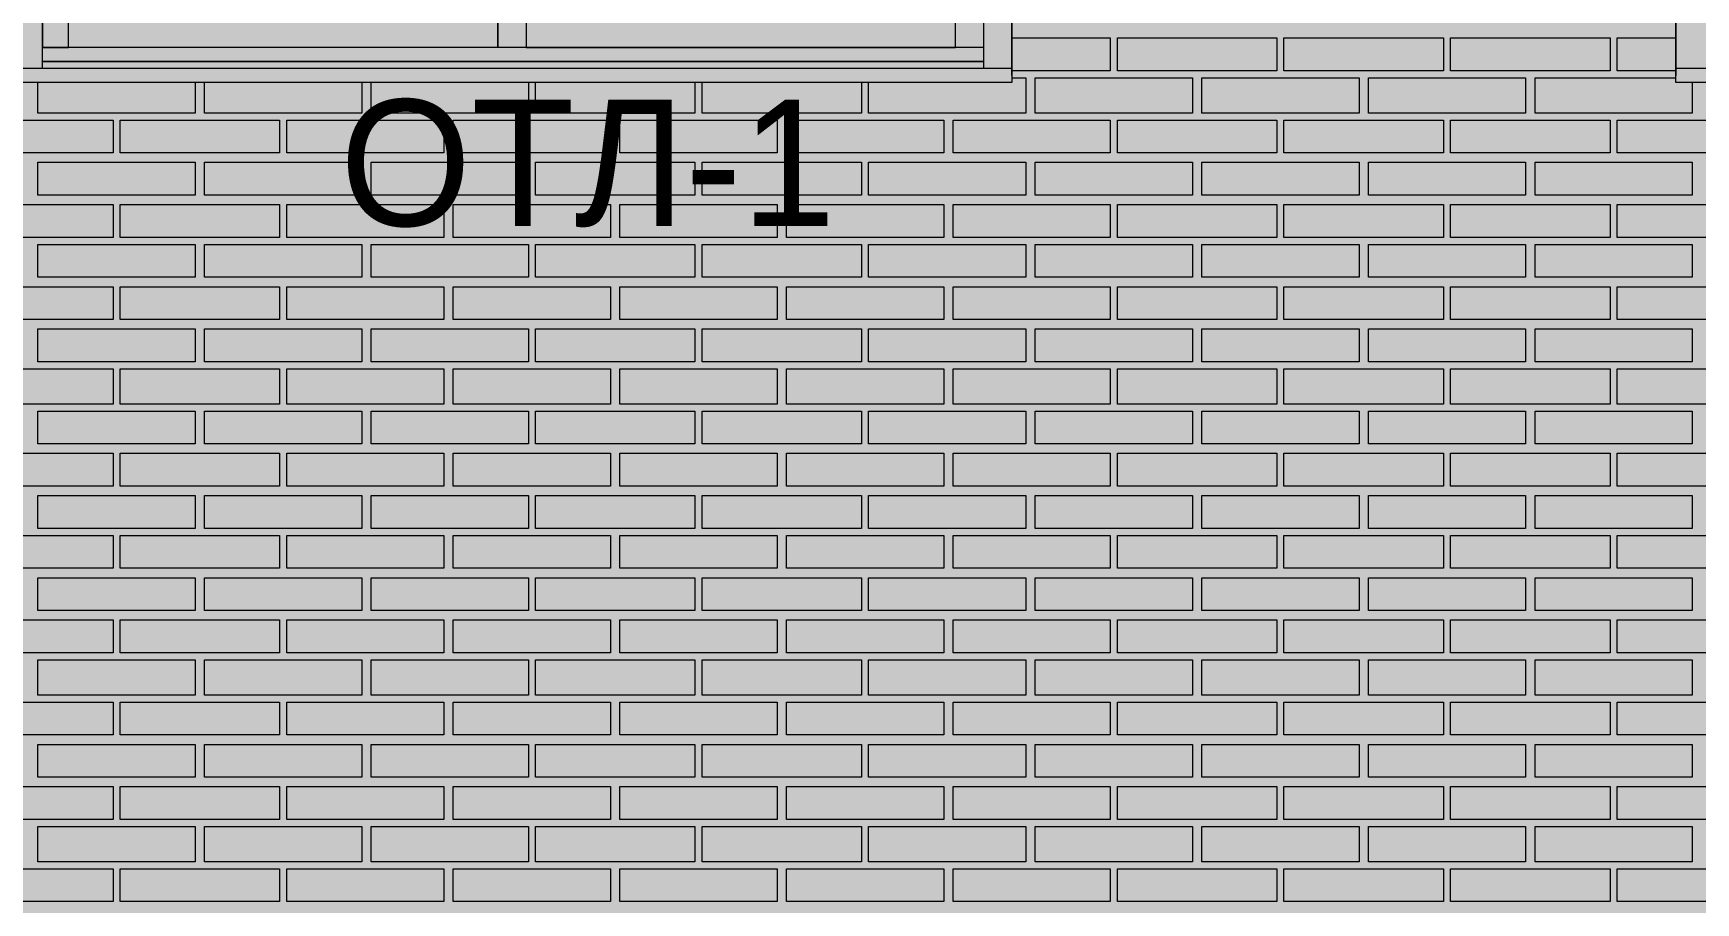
# Model space of a CAD drawing. Header units: millimetres. Extents: x -28928 to 100580, y -22867 to 36490.
# Drawn here: x 26030 to 29027, y 19599 to 21166 of the extents above; entities that cross this region are included whole.
import ezdxf

# ---------------------------------------------------------------- set-up
doc = ezdxf.new("R2010")
doc.units = ezdxf.units.MM
doc.layers.add('PDF _Геометрия', color=7, linetype='Continuous', true_color=0x8f8e8d)
doc.layers.add('PDF _Сплошная заливка', color=7, linetype='Continuous', true_color=0xffffff)
doc.layers.add('PDF _Текст', color=7, linetype='Continuous')

msp = doc.modelspace()

# ---------------------------------------------------------------- hatches: boundary and pattern name
at = {"layer": 'PDF _Сплошная заливка', "true_color": 0xdcd6cf, "transparency": 33554559}
msp.add_hatch(color=254, dxfattribs=at).paths.add_polyline_path([(19133.74774611586, 30089.12061882288), (19133.74774611586, 16343.3513880535), (52641.44005380855, 16343.3513880535), (52641.44005380855, 30089.12061882288)])

# ---------------------------------------------------------------- linework, layer by layer
at = {"layer": 'PDF _Геометрия', "color": 7, "lineweight": 9}
for points in [[(26046.82466919287, 21102.96677266893), (26046.82466919287, 21166.42831113047), (26046.82466919287, 22439.88984959204), (26046.82466919287, 21141.04369574586), (26093.36313073134, 21141.04369574586), (26093.36313073134, 22439.88984959204), (26093.36313073134, 23687.96677266897), (26046.82466919287, 23687.96677266897), (26046.82466919287, 22439.88984959204), (26046.82466919287, 23713.35138805359), (26046.82466919287, 23789.50523420743), (25996.05543842363, 23789.50523420743)], [(25996.05543842363, 23789.50523420743), (27794.13236150059, 23789.50523420743), (27794.13236150059, 21090.27446497663), (27794.13236150059, 21166.42831113047), (27794.13236150059, 22439.88984959204), (27794.13236150059, 23713.35138805359), (27794.13236150059, 23789.50523420743), (27743.36313073135, 23789.50523420743), (27743.36313073135, 23713.35138805359), (27743.36313073135, 22439.88984959204), (27743.36313073135, 21166.42831113047), (27743.36313073135, 21102.96677266893)], [(29042.20928457752, 23789.50523420743), (28991.44005380828, 23789.50523420743), (28991.44005380828, 23713.35138805359), (28991.44005380828, 22439.88984959204), (28991.44005380828, 21166.42831113047), (28991.44005380828, 21090.27446497663), (28991.44005380828, 23789.50523420743), (30793.747746116, 23789.50523420743)], [(27692.59389996212, 21191.81292651509), (26918.36313073134, 21191.81292651509), (26918.36313073134, 21141.04369574586), (27692.59389996212, 21141.04369574586), (27692.59389996212, 22439.88984959204), (27692.59389996212, 23713.35138805359), (27692.59389996212, 23738.7360034382), (27743.36313073135, 23738.7360034382), (27743.36313073135, 23713.35138805359), (27743.36313073135, 22439.88984959204), (27743.36313073135, 21141.04369574586), (27692.59389996212, 21141.04369574586), (27692.59389996212, 21191.81292651509), (27383.74774611595, 21432.96677266893)], [(27743.36313073135, 21141.04369574586), (26046.82466919287, 21141.04369574586)], [(27794.13236150059, 21107.19754189971), (27794.13236150059, 21102.96677266893), (25996.05543842363, 21102.96677266893), (25996.05543842363, 21107.19754189971)], [(27794.13236150059, 21102.96677266893), (27794.13236150059, 21077.58215728432), (25996.05543842363, 21077.58215728432), (25996.05543842363, 21102.96677266893)], [(27743.36313073135, 21115.65908036124), (26046.82466919287, 21115.65908036124), (27743.36313073135, 21115.65908036124)], [(27743.36313073135, 21115.65908036124), (26046.82466919287, 21115.65908036124)], [(30793.747746116, 21107.19754189971), (30793.747746116, 21102.96677266893), (28991.44005380828, 21102.96677266893), (28991.44005380828, 21107.19754189971)], [(30793.747746116, 21102.96677266893), (30793.747746116, 21077.58215728432), (28991.44005380828, 21077.58215728432), (28991.44005380828, 21102.96677266893)], [(27794.13236150059, 21086.04369574586), (27794.13236150059, 21077.58215728432)], [(28991.44005380828, 21077.58215728432), (28991.44005380828, 21086.04369574586)]]:
    msp.add_lwpolyline(points, dxfattribs=at)
msp.add_lwpolyline([(26918.36313073134, 21141.04369574586), (26867.59389996211, 21141.04369574586), (26093.36313073134, 21141.04369574586), (26093.36313073134, 21191.81292651509), (26867.59389996211, 21191.81292651509), (26867.59389996211, 21141.04369574586), (26867.59389996211, 22439.88984959204), (26867.59389996211, 23687.96677266897), (26918.36313073134, 23687.96677266897), (26918.36313073134, 22439.88984959204)], close=True, dxfattribs=at)
at = {"layer": 'PDF _Геометрия', "lineweight": 9}
for points in [[(27794.13236150059, 21157.96677266895), (27827.97851534673, 21157.96677266895), (27971.82466919289, 21157.96677266895), (27971.82466919289, 21098.73600343817), (27827.97851534673, 21098.73600343817), (27794.13236150059, 21098.73600343817)], [(28991.44005380828, 21098.73600343817), (28885.67082303906, 21098.73600343817), (28885.67082303906, 21157.96677266895), (28991.44005380828, 21157.96677266895)], [(26321.82466919288, 21077.58215728432), (26321.82466919288, 21022.58215728432), (26038.36313073132, 21022.58215728432), (26038.36313073132, 21077.58215728432)], [(26622.20928457748, 21077.58215728432), (26622.20928457748, 21022.58215728432), (26338.74774611595, 21022.58215728432), (26338.74774611595, 21077.58215728432)], [(26922.5938999621, 21077.58215728432), (26922.5938999621, 21022.58215728432), (26639.13236150057, 21022.58215728432), (26639.13236150057, 21077.58215728432)], [(27222.97851534673, 21077.58215728432), (27222.97851534673, 21022.58215728432), (26935.28620765442, 21022.58215728432), (26935.28620765442, 21077.58215728432)], [(27523.36313073134, 21077.58215728432), (27523.36313073134, 21022.58215728432), (27235.67082303904, 21022.58215728432), (27235.67082303904, 21077.58215728432)], [(27794.13236150059, 21086.04369574586), (27819.5169768852, 21086.04369574586), (27819.5169768852, 21022.58215728432), (27536.05543842364, 21022.58215728432), (27536.05543842364, 21077.58215728432)], [(29021.05543842366, 21077.58215728432), (29021.05543842366, 21022.58215728432), (28737.59389996212, 21022.58215728432), (28737.59389996212, 21086.04369574586), (28991.44005380828, 21086.04369574586)]]:
    msp.add_lwpolyline(points, dxfattribs=at)
for points in [[(28272.2092845775, 21098.73600343817), (28128.36313073135, 21098.73600343817), (27984.5169768852, 21098.73600343817), (27984.5169768852, 21157.96677266895), (28128.36313073135, 21157.96677266895), (28272.2092845775, 21157.96677266895)], [(28572.59389996212, 21098.73600343817), (28428.74774611598, 21098.73600343817), (28284.90159226981, 21098.73600343817), (28284.90159226981, 21157.96677266895), (28428.74774611598, 21157.96677266895), (28572.59389996212, 21157.96677266895)], [(28872.97851534675, 21098.73600343817), (28729.13236150059, 21098.73600343817), (28585.28620765443, 21098.73600343817), (28585.28620765443, 21157.96677266895), (28729.13236150059, 21157.96677266895), (28872.97851534675, 21157.96677266895)], [(28119.90159226981, 21086.04369574586), (28119.90159226981, 21022.58215728432), (27836.44005380827, 21022.58215728432), (27836.44005380827, 21086.04369574586)], [(28420.28620765443, 21086.04369574586), (28420.28620765443, 21022.58215728432), (28136.8246691929, 21022.58215728432), (28136.8246691929, 21086.04369574586)], [(28720.67082303905, 21086.04369574586), (28720.67082303905, 21022.58215728432), (28437.2092845775, 21022.58215728432), (28437.2092845775, 21086.04369574586)], [(26173.74774611595, 20950.65908036124), (26029.9015922698, 20950.65908036124), (25886.05543842363, 20950.65908036124), (25886.05543842363, 21009.88984959201), (26029.9015922698, 21009.88984959201), (26173.74774611595, 21009.88984959201)], [(26474.13236150057, 20950.65908036124), (26330.2862076544, 20950.65908036124), (26186.44005380825, 20950.65908036124), (26186.44005380825, 21009.88984959201), (26330.2862076544, 21009.88984959201), (26474.13236150057, 21009.88984959201)], [(26770.28620765442, 20950.65908036124), (26630.67082303902, 20950.65908036124), (26486.82466919288, 20950.65908036124), (26486.82466919288, 21009.88984959201), (26630.67082303902, 21009.88984959201), (26770.28620765442, 21009.88984959201)], [(27070.67082303904, 20950.65908036124), (26931.05543842365, 20950.65908036124), (26787.20928457749, 20950.65908036124), (26787.20928457749, 21009.88984959201), (26931.05543842365, 21009.88984959201), (27070.67082303904, 21009.88984959201)], [(27371.05543842364, 20950.65908036124), (27231.44005380826, 20950.65908036124), (27087.59389996211, 20950.65908036124), (27087.59389996211, 21009.88984959201), (27231.44005380826, 21009.88984959201), (27371.05543842364, 21009.88984959201)], [(27671.44005380827, 20950.65908036124), (27527.59389996212, 20950.65908036124), (27387.97851534673, 20950.65908036124), (27387.97851534673, 21009.88984959201), (27527.59389996212, 21009.88984959201), (27671.44005380827, 21009.88984959201)], [(27971.82466919289, 20950.65908036124), (27827.97851534673, 20950.65908036124), (27688.36313073134, 20950.65908036124), (27688.36313073134, 21009.88984959201), (27827.97851534673, 21009.88984959201), (27971.82466919289, 21009.88984959201)], [(28272.2092845775, 20950.65908036124), (28128.36313073135, 20950.65908036124), (27984.5169768852, 20950.65908036124), (27984.5169768852, 21009.88984959201), (28128.36313073135, 21009.88984959201), (28272.2092845775, 21009.88984959201)], [(28572.59389996212, 20950.65908036124), (28428.74774611598, 20950.65908036124), (28284.90159226981, 20950.65908036124), (28284.90159226981, 21009.88984959201), (28428.74774611598, 21009.88984959201), (28572.59389996212, 21009.88984959201)], [(28872.97851534675, 20950.65908036124), (28729.13236150059, 20950.65908036124), (28585.28620765443, 20950.65908036124), (28585.28620765443, 21009.88984959201), (28729.13236150059, 21009.88984959201), (28872.97851534675, 21009.88984959201)], [(29169.13236150059, 20950.65908036124), (29029.51697688521, 20950.65908036124), (28885.67082303906, 20950.65908036124), (28885.67082303906, 21009.88984959201), (29029.51697688521, 21009.88984959201), (29169.13236150059, 21009.88984959201)], [(26321.82466919288, 20933.73600343817), (26321.82466919288, 20874.50523420739), (26038.36313073132, 20874.50523420739), (26038.36313073132, 20933.73600343817)], [(26622.20928457748, 20933.73600343817), (26622.20928457748, 20874.50523420739), (26338.74774611595, 20874.50523420739), (26338.74774611595, 20933.73600343817)], [(26922.5938999621, 20933.73600343817), (26922.5938999621, 20874.50523420739), (26639.13236150057, 20874.50523420739), (26639.13236150057, 20933.73600343817)], [(27222.97851534673, 20933.73600343817), (27222.97851534673, 20874.50523420739), (26935.28620765442, 20874.50523420739), (26935.28620765442, 20933.73600343817)], [(27523.36313073134, 20933.73600343817), (27523.36313073134, 20874.50523420739), (27235.67082303904, 20874.50523420739), (27235.67082303904, 20933.73600343817)], [(27819.5169768852, 20933.73600343817), (27819.5169768852, 20874.50523420739), (27536.05543842364, 20874.50523420739), (27536.05543842364, 20933.73600343817)], [(28119.90159226981, 20933.73600343817), (28119.90159226981, 20874.50523420739), (27836.44005380827, 20874.50523420739), (27836.44005380827, 20933.73600343817)], [(28420.28620765443, 20933.73600343817), (28420.28620765443, 20874.50523420739), (28136.8246691929, 20874.50523420739), (28136.8246691929, 20933.73600343817)], [(28720.67082303905, 20933.73600343817), (28720.67082303905, 20874.50523420739), (28437.2092845775, 20874.50523420739), (28437.2092845775, 20933.73600343817)], [(29021.05543842366, 20933.73600343817), (29021.05543842366, 20874.50523420739), (28737.59389996212, 20874.50523420739), (28737.59389996212, 20933.73600343817)], [(26173.74774611595, 20798.35138805354), (26029.9015922698, 20798.35138805354), (25886.05543842363, 20798.35138805354), (25886.05543842363, 20857.58215728432), (26029.9015922698, 20857.58215728432), (26173.74774611595, 20857.58215728432)], [(26474.13236150057, 20798.35138805354), (26330.2862076544, 20798.35138805354), (26186.44005380825, 20798.35138805354), (26186.44005380825, 20857.58215728432), (26330.2862076544, 20857.58215728432), (26474.13236150057, 20857.58215728432)], [(26770.28620765442, 20798.35138805354), (26630.67082303902, 20798.35138805354), (26486.82466919288, 20798.35138805354), (26486.82466919288, 20857.58215728432), (26630.67082303902, 20857.58215728432), (26770.28620765442, 20857.58215728432)], [(27070.67082303904, 20798.35138805354), (26931.05543842365, 20798.35138805354), (26787.20928457749, 20798.35138805354), (26787.20928457749, 20857.58215728432), (26931.05543842365, 20857.58215728432), (27070.67082303904, 20857.58215728432)], [(27371.05543842364, 20798.35138805354), (27231.44005380826, 20798.35138805354), (27087.59389996211, 20798.35138805354), (27087.59389996211, 20857.58215728432), (27231.44005380826, 20857.58215728432), (27371.05543842364, 20857.58215728432)], [(27671.44005380827, 20798.35138805354), (27527.59389996212, 20798.35138805354), (27387.97851534673, 20798.35138805354), (27387.97851534673, 20857.58215728432), (27527.59389996212, 20857.58215728432), (27671.44005380827, 20857.58215728432)], [(27971.82466919289, 20798.35138805354), (27827.97851534673, 20798.35138805354), (27688.36313073134, 20798.35138805354), (27688.36313073134, 20857.58215728432), (27827.97851534673, 20857.58215728432), (27971.82466919289, 20857.58215728432)], [(28272.2092845775, 20798.35138805354), (28128.36313073135, 20798.35138805354), (27984.5169768852, 20798.35138805354), (27984.5169768852, 20857.58215728432), (28128.36313073135, 20857.58215728432), (28272.2092845775, 20857.58215728432)], [(28572.59389996212, 20798.35138805354), (28428.74774611598, 20798.35138805354), (28284.90159226981, 20798.35138805354), (28284.90159226981, 20857.58215728432), (28428.74774611598, 20857.58215728432), (28572.59389996212, 20857.58215728432)], [(28872.97851534675, 20798.35138805354), (28729.13236150059, 20798.35138805354), (28585.28620765443, 20798.35138805354), (28585.28620765443, 20857.58215728432), (28729.13236150059, 20857.58215728432), (28872.97851534675, 20857.58215728432)], [(29169.13236150059, 20798.35138805354), (29029.51697688521, 20798.35138805354), (28885.67082303906, 20798.35138805354), (28885.67082303906, 20857.58215728432), (29029.51697688521, 20857.58215728432), (29169.13236150059, 20857.58215728432)], [(26321.82466919288, 20785.65908036124), (26321.82466919288, 20726.42831113048), (26038.36313073132, 20726.42831113048), (26038.36313073132, 20785.65908036124)], [(26622.20928457748, 20785.65908036124), (26622.20928457748, 20726.42831113048), (26338.74774611595, 20726.42831113048), (26338.74774611595, 20785.65908036124)], [(26922.5938999621, 20785.65908036124), (26922.5938999621, 20726.42831113048), (26639.13236150057, 20726.42831113048), (26639.13236150057, 20785.65908036124)], [(27222.97851534673, 20785.65908036124), (27222.97851534673, 20726.42831113048), (26935.28620765442, 20726.42831113048), (26935.28620765442, 20785.65908036124)], [(27523.36313073134, 20785.65908036124), (27523.36313073134, 20726.42831113048), (27235.67082303904, 20726.42831113048), (27235.67082303904, 20785.65908036124)], [(27819.5169768852, 20785.65908036124), (27819.5169768852, 20726.42831113048), (27536.05543842364, 20726.42831113048), (27536.05543842364, 20785.65908036124)], [(28119.90159226981, 20785.65908036124), (28119.90159226981, 20726.42831113048), (27836.44005380827, 20726.42831113048), (27836.44005380827, 20785.65908036124)], [(28420.28620765443, 20785.65908036124), (28420.28620765443, 20726.42831113048), (28136.8246691929, 20726.42831113048), (28136.8246691929, 20785.65908036124)], [(28720.67082303905, 20785.65908036124), (28720.67082303905, 20726.42831113048), (28437.2092845775, 20726.42831113048), (28437.2092845775, 20785.65908036124)], [(29021.05543842366, 20785.65908036124), (29021.05543842366, 20726.42831113048), (28737.59389996212, 20726.42831113048), (28737.59389996212, 20785.65908036124)], [(26173.74774611595, 20650.27446497664), (26029.9015922698, 20650.27446497664), (25886.05543842363, 20650.27446497664), (25886.05543842363, 20709.50523420739), (26029.9015922698, 20709.50523420739), (26173.74774611595, 20709.50523420739)], [(26474.13236150057, 20650.27446497664), (26330.2862076544, 20650.27446497664), (26186.44005380825, 20650.27446497664), (26186.44005380825, 20709.50523420739), (26330.2862076544, 20709.50523420739), (26474.13236150057, 20709.50523420739)], [(26770.28620765442, 20650.27446497664), (26630.67082303902, 20650.27446497664), (26486.82466919288, 20650.27446497664), (26486.82466919288, 20709.50523420739), (26630.67082303902, 20709.50523420739), (26770.28620765442, 20709.50523420739)], [(27070.67082303904, 20650.27446497664), (26931.05543842365, 20650.27446497664), (26787.20928457749, 20650.27446497664), (26787.20928457749, 20709.50523420739), (26931.05543842365, 20709.50523420739), (27070.67082303904, 20709.50523420739)], [(27371.05543842364, 20650.27446497664), (27231.44005380826, 20650.27446497664), (27087.59389996211, 20650.27446497664), (27087.59389996211, 20709.50523420739), (27231.44005380826, 20709.50523420739), (27371.05543842364, 20709.50523420739)], [(27671.44005380827, 20650.27446497664), (27527.59389996212, 20650.27446497664), (27387.97851534673, 20650.27446497664), (27387.97851534673, 20709.50523420739), (27527.59389996212, 20709.50523420739), (27671.44005380827, 20709.50523420739)], [(27971.82466919289, 20650.27446497664), (27827.97851534673, 20650.27446497664), (27688.36313073134, 20650.27446497664), (27688.36313073134, 20709.50523420739), (27827.97851534673, 20709.50523420739), (27971.82466919289, 20709.50523420739)], [(28272.2092845775, 20650.27446497664), (28128.36313073135, 20650.27446497664), (27984.5169768852, 20650.27446497664), (27984.5169768852, 20709.50523420739), (28128.36313073135, 20709.50523420739), (28272.2092845775, 20709.50523420739)], [(28572.59389996212, 20650.27446497664), (28428.74774611598, 20650.27446497664), (28284.90159226981, 20650.27446497664), (28284.90159226981, 20709.50523420739), (28428.74774611598, 20709.50523420739), (28572.59389996212, 20709.50523420739)], [(28872.97851534675, 20650.27446497664), (28729.13236150059, 20650.27446497664), (28585.28620765443, 20650.27446497664), (28585.28620765443, 20709.50523420739), (28729.13236150059, 20709.50523420739), (28872.97851534675, 20709.50523420739)], [(29169.13236150059, 20650.27446497664), (29029.51697688521, 20650.27446497664), (28885.67082303906, 20650.27446497664), (28885.67082303906, 20709.50523420739), (29029.51697688521, 20709.50523420739), (29169.13236150059, 20709.50523420739)], [(26321.82466919288, 20633.35138805354), (26321.82466919288, 20574.12061882278), (26038.36313073132, 20574.12061882278), (26038.36313073132, 20633.35138805354)], [(26622.20928457748, 20633.35138805354), (26622.20928457748, 20574.12061882278), (26338.74774611595, 20574.12061882278), (26338.74774611595, 20633.35138805354)], [(26922.5938999621, 20633.35138805354), (26922.5938999621, 20574.12061882278), (26639.13236150057, 20574.12061882278), (26639.13236150057, 20633.35138805354)], [(27222.97851534673, 20633.35138805354), (27222.97851534673, 20574.12061882278), (26935.28620765442, 20574.12061882278), (26935.28620765442, 20633.35138805354)], [(27523.36313073134, 20633.35138805354), (27523.36313073134, 20574.12061882278), (27235.67082303904, 20574.12061882278), (27235.67082303904, 20633.35138805354)], [(27819.5169768852, 20633.35138805354), (27819.5169768852, 20574.12061882278), (27536.05543842364, 20574.12061882278), (27536.05543842364, 20633.35138805354)], [(28119.90159226981, 20633.35138805354), (28119.90159226981, 20574.12061882278), (27836.44005380827, 20574.12061882278), (27836.44005380827, 20633.35138805354)], [(28420.28620765443, 20633.35138805354), (28420.28620765443, 20574.12061882278), (28136.8246691929, 20574.12061882278), (28136.8246691929, 20633.35138805354)], [(28720.67082303905, 20633.35138805354), (28720.67082303905, 20574.12061882278), (28437.2092845775, 20574.12061882278), (28437.2092845775, 20633.35138805354)], [(29021.05543842366, 20633.35138805354), (29021.05543842366, 20574.12061882278), (28737.59389996212, 20574.12061882278), (28737.59389996212, 20633.35138805354)], [(26173.74774611595, 20497.96677266894), (26029.9015922698, 20497.96677266894), (25886.05543842363, 20497.96677266894), (25886.05543842363, 20561.42831113048), (26029.9015922698, 20561.42831113048), (26173.74774611595, 20561.42831113048)], [(26474.13236150057, 20497.96677266894), (26330.2862076544, 20497.96677266894), (26186.44005380825, 20497.96677266894), (26186.44005380825, 20561.42831113048), (26330.2862076544, 20561.42831113048), (26474.13236150057, 20561.42831113048)], [(26770.28620765442, 20497.96677266894), (26630.67082303902, 20497.96677266894), (26486.82466919288, 20497.96677266894), (26486.82466919288, 20561.42831113048), (26630.67082303902, 20561.42831113048), (26770.28620765442, 20561.42831113048)], [(27070.67082303904, 20497.96677266894), (26931.05543842365, 20497.96677266894), (26787.20928457749, 20497.96677266894), (26787.20928457749, 20561.42831113048), (26931.05543842365, 20561.42831113048), (27070.67082303904, 20561.42831113048)], [(27371.05543842364, 20497.96677266894), (27231.44005380826, 20497.96677266894), (27087.59389996211, 20497.96677266894), (27087.59389996211, 20561.42831113048), (27231.44005380826, 20561.42831113048), (27371.05543842364, 20561.42831113048)], [(27671.44005380827, 20497.96677266894), (27527.59389996212, 20497.96677266894), (27387.97851534673, 20497.96677266894), (27387.97851534673, 20561.42831113048), (27527.59389996212, 20561.42831113048), (27671.44005380827, 20561.42831113048)], [(27971.82466919289, 20497.96677266894), (27827.97851534673, 20497.96677266894), (27688.36313073134, 20497.96677266894), (27688.36313073134, 20561.42831113048), (27827.97851534673, 20561.42831113048), (27971.82466919289, 20561.42831113048)], [(28272.2092845775, 20497.96677266894), (28128.36313073135, 20497.96677266894), (27984.5169768852, 20497.96677266894), (27984.5169768852, 20561.42831113048), (28128.36313073135, 20561.42831113048), (28272.2092845775, 20561.42831113048)], [(28572.59389996212, 20497.96677266894), (28428.74774611598, 20497.96677266894), (28284.90159226981, 20497.96677266894), (28284.90159226981, 20561.42831113048), (28428.74774611598, 20561.42831113048), (28572.59389996212, 20561.42831113048)], [(28872.97851534675, 20497.96677266894), (28729.13236150059, 20497.96677266894), (28585.28620765443, 20497.96677266894), (28585.28620765443, 20561.42831113048), (28729.13236150059, 20561.42831113048), (28872.97851534675, 20561.42831113048)], [(29169.13236150059, 20497.96677266894), (29029.51697688521, 20497.96677266894), (28885.67082303906, 20497.96677266894), (28885.67082303906, 20561.42831113048), (29029.51697688521, 20561.42831113048), (29169.13236150059, 20561.42831113048)], [(26321.82466919288, 20485.27446497663), (26321.82466919288, 20426.04369574586), (26038.36313073132, 20426.04369574586), (26038.36313073132, 20485.27446497663)], [(26622.20928457748, 20485.27446497663), (26622.20928457748, 20426.04369574586), (26338.74774611595, 20426.04369574586), (26338.74774611595, 20485.27446497663)], [(26922.5938999621, 20485.27446497663), (26922.5938999621, 20426.04369574586), (26639.13236150057, 20426.04369574586), (26639.13236150057, 20485.27446497663)], [(27222.97851534673, 20485.27446497663), (27222.97851534673, 20426.04369574586), (26935.28620765442, 20426.04369574586), (26935.28620765442, 20485.27446497663)], [(27523.36313073134, 20485.27446497663), (27523.36313073134, 20426.04369574586), (27235.67082303904, 20426.04369574586), (27235.67082303904, 20485.27446497663)], [(27819.5169768852, 20485.27446497663), (27819.5169768852, 20426.04369574586), (27536.05543842364, 20426.04369574586), (27536.05543842364, 20485.27446497663)], [(28119.90159226981, 20485.27446497663), (28119.90159226981, 20426.04369574586), (27836.44005380827, 20426.04369574586), (27836.44005380827, 20485.27446497663)], [(28420.28620765443, 20485.27446497663), (28420.28620765443, 20426.04369574586), (28136.8246691929, 20426.04369574586), (28136.8246691929, 20485.27446497663)], [(28720.67082303905, 20485.27446497663), (28720.67082303905, 20426.04369574586), (28437.2092845775, 20426.04369574586), (28437.2092845775, 20485.27446497663)], [(29021.05543842366, 20485.27446497663), (29021.05543842366, 20426.04369574586), (28737.59389996212, 20426.04369574586), (28737.59389996212, 20485.27446497663)], [(26173.74774611595, 20349.889849592), (26029.9015922698, 20349.889849592), (25886.05543842363, 20349.889849592), (25886.05543842363, 20409.12061882278), (26029.9015922698, 20409.12061882278), (26173.74774611595, 20409.12061882278)], [(26474.13236150057, 20349.889849592), (26330.2862076544, 20349.889849592), (26186.44005380825, 20349.889849592), (26186.44005380825, 20409.12061882278), (26330.2862076544, 20409.12061882278), (26474.13236150057, 20409.12061882278)], [(26770.28620765442, 20349.889849592), (26630.67082303902, 20349.889849592), (26486.82466919288, 20349.889849592), (26486.82466919288, 20409.12061882278), (26630.67082303902, 20409.12061882278), (26770.28620765442, 20409.12061882278)], [(27070.67082303904, 20349.889849592), (26931.05543842365, 20349.889849592), (26787.20928457749, 20349.889849592), (26787.20928457749, 20409.12061882278), (26931.05543842365, 20409.12061882278), (27070.67082303904, 20409.12061882278)], [(27371.05543842364, 20349.889849592), (27231.44005380826, 20349.889849592), (27087.59389996211, 20349.889849592), (27087.59389996211, 20409.12061882278), (27231.44005380826, 20409.12061882278), (27371.05543842364, 20409.12061882278)], [(27671.44005380827, 20349.889849592), (27527.59389996212, 20349.889849592), (27387.97851534673, 20349.889849592), (27387.97851534673, 20409.12061882278), (27527.59389996212, 20409.12061882278), (27671.44005380827, 20409.12061882278)], [(27971.82466919289, 20349.889849592), (27827.97851534673, 20349.889849592), (27688.36313073134, 20349.889849592), (27688.36313073134, 20409.12061882278), (27827.97851534673, 20409.12061882278), (27971.82466919289, 20409.12061882278)], [(28272.2092845775, 20349.889849592), (28128.36313073135, 20349.889849592), (27984.5169768852, 20349.889849592), (27984.5169768852, 20409.12061882278), (28128.36313073135, 20409.12061882278), (28272.2092845775, 20409.12061882278)], [(28572.59389996212, 20349.889849592), (28428.74774611598, 20349.889849592), (28284.90159226981, 20349.889849592), (28284.90159226981, 20409.12061882278), (28428.74774611598, 20409.12061882278), (28572.59389996212, 20409.12061882278)], [(28872.97851534675, 20349.889849592), (28729.13236150059, 20349.889849592), (28585.28620765443, 20349.889849592), (28585.28620765443, 20409.12061882278), (28729.13236150059, 20409.12061882278), (28872.97851534675, 20409.12061882278)], [(29169.13236150059, 20349.889849592), (29029.51697688521, 20349.889849592), (28885.67082303906, 20349.889849592), (28885.67082303906, 20409.12061882278), (29029.51697688521, 20409.12061882278), (29169.13236150059, 20409.12061882278)], [(26321.82466919288, 20332.96677266893), (26321.82466919288, 20273.73600343816), (26038.36313073132, 20273.73600343816), (26038.36313073132, 20332.96677266893)], [(26622.20928457748, 20332.96677266893), (26622.20928457748, 20273.73600343816), (26338.74774611595, 20273.73600343816), (26338.74774611595, 20332.96677266893)], [(26922.5938999621, 20332.96677266893), (26922.5938999621, 20273.73600343816), (26639.13236150057, 20273.73600343816), (26639.13236150057, 20332.96677266893)], [(27222.97851534673, 20332.96677266893), (27222.97851534673, 20273.73600343816), (26935.28620765442, 20273.73600343816), (26935.28620765442, 20332.96677266893)], [(27523.36313073134, 20332.96677266893), (27523.36313073134, 20273.73600343816), (27235.67082303904, 20273.73600343816), (27235.67082303904, 20332.96677266893)], [(27819.5169768852, 20332.96677266893), (27819.5169768852, 20273.73600343816), (27536.05543842364, 20273.73600343816), (27536.05543842364, 20332.96677266893)], [(28119.90159226981, 20332.96677266893), (28119.90159226981, 20273.73600343816), (27836.44005380827, 20273.73600343816), (27836.44005380827, 20332.96677266893)], [(28420.28620765443, 20332.96677266893), (28420.28620765443, 20273.73600343816), (28136.8246691929, 20273.73600343816), (28136.8246691929, 20332.96677266893)], [(28720.67082303905, 20332.96677266893), (28720.67082303905, 20273.73600343816), (28437.2092845775, 20273.73600343816), (28437.2092845775, 20332.96677266893)], [(29021.05543842366, 20332.96677266893), (29021.05543842366, 20273.73600343816), (28737.59389996212, 20273.73600343816), (28737.59389996212, 20332.96677266893)], [(26173.74774611595, 20201.81292651507), (26029.9015922698, 20201.81292651507), (25886.05543842363, 20201.81292651507), (25886.05543842363, 20261.04369574586), (26029.9015922698, 20261.04369574586), (26173.74774611595, 20261.04369574586)], [(26474.13236150057, 20201.81292651507), (26330.2862076544, 20201.81292651507), (26186.44005380825, 20201.81292651507), (26186.44005380825, 20261.04369574586), (26330.2862076544, 20261.04369574586), (26474.13236150057, 20261.04369574586)], [(26770.28620765442, 20201.81292651507), (26630.67082303902, 20201.81292651507), (26486.82466919288, 20201.81292651507), (26486.82466919288, 20261.04369574586), (26630.67082303902, 20261.04369574586), (26770.28620765442, 20261.04369574586)], [(27070.67082303904, 20201.81292651507), (26931.05543842365, 20201.81292651507), (26787.20928457749, 20201.81292651507), (26787.20928457749, 20261.04369574586), (26931.05543842365, 20261.04369574586), (27070.67082303904, 20261.04369574586)], [(27371.05543842364, 20201.81292651507), (27231.44005380826, 20201.81292651507), (27087.59389996211, 20201.81292651507), (27087.59389996211, 20261.04369574586), (27231.44005380826, 20261.04369574586), (27371.05543842364, 20261.04369574586)], [(27671.44005380827, 20201.81292651507), (27527.59389996212, 20201.81292651507), (27387.97851534673, 20201.81292651507), (27387.97851534673, 20261.04369574586), (27527.59389996212, 20261.04369574586), (27671.44005380827, 20261.04369574586)], [(27971.82466919289, 20201.81292651507), (27827.97851534673, 20201.81292651507), (27688.36313073134, 20201.81292651507), (27688.36313073134, 20261.04369574586), (27827.97851534673, 20261.04369574586), (27971.82466919289, 20261.04369574586)], [(28272.2092845775, 20201.81292651507), (28128.36313073135, 20201.81292651507), (27984.5169768852, 20201.81292651507), (27984.5169768852, 20261.04369574586), (28128.36313073135, 20261.04369574586), (28272.2092845775, 20261.04369574586)], [(28572.59389996212, 20201.81292651507), (28428.74774611598, 20201.81292651507), (28284.90159226981, 20201.81292651507), (28284.90159226981, 20261.04369574586), (28428.74774611598, 20261.04369574586), (28572.59389996212, 20261.04369574586)], [(28872.97851534675, 20201.81292651507), (28729.13236150059, 20201.81292651507), (28585.28620765443, 20201.81292651507), (28585.28620765443, 20261.04369574586), (28729.13236150059, 20261.04369574586), (28872.97851534675, 20261.04369574586)], [(29169.13236150059, 20201.81292651507), (29029.51697688521, 20201.81292651507), (28885.67082303906, 20201.81292651507), (28885.67082303906, 20261.04369574586), (29029.51697688521, 20261.04369574586), (29169.13236150059, 20261.04369574586)], [(26321.82466919288, 20184.889849592), (26321.82466919288, 20125.65908036123), (26038.36313073132, 20125.65908036123), (26038.36313073132, 20184.889849592)], [(26622.20928457748, 20184.889849592), (26622.20928457748, 20125.65908036123), (26338.74774611595, 20125.65908036123), (26338.74774611595, 20184.889849592)], [(26922.5938999621, 20184.889849592), (26922.5938999621, 20125.65908036123), (26639.13236150057, 20125.65908036123), (26639.13236150057, 20184.889849592)], [(27222.97851534673, 20184.889849592), (27222.97851534673, 20125.65908036123), (26935.28620765442, 20125.65908036123), (26935.28620765442, 20184.889849592)], [(27523.36313073134, 20184.889849592), (27523.36313073134, 20125.65908036123), (27235.67082303904, 20125.65908036123), (27235.67082303904, 20184.889849592)], [(27819.5169768852, 20184.889849592), (27819.5169768852, 20125.65908036123), (27536.05543842364, 20125.65908036123), (27536.05543842364, 20184.889849592)], [(28119.90159226981, 20184.889849592), (28119.90159226981, 20125.65908036123), (27836.44005380827, 20125.65908036123), (27836.44005380827, 20184.889849592)], [(28420.28620765443, 20184.889849592), (28420.28620765443, 20125.65908036123), (28136.8246691929, 20125.65908036123), (28136.8246691929, 20184.889849592)], [(28720.67082303905, 20184.889849592), (28720.67082303905, 20125.65908036123), (28437.2092845775, 20125.65908036123), (28437.2092845775, 20184.889849592)], [(29021.05543842366, 20184.889849592), (29021.05543842366, 20125.65908036123), (28737.59389996212, 20125.65908036123), (28737.59389996212, 20184.889849592)], [(26173.74774611595, 20049.50523420738), (26029.9015922698, 20049.50523420738), (25886.05543842363, 20049.50523420738), (25886.05543842363, 20108.73600343816), (26029.9015922698, 20108.73600343816), (26173.74774611595, 20108.73600343816)], [(26474.13236150057, 20049.50523420738), (26330.2862076544, 20049.50523420738), (26186.44005380825, 20049.50523420738), (26186.44005380825, 20108.73600343816), (26330.2862076544, 20108.73600343816), (26474.13236150057, 20108.73600343816)], [(26770.28620765442, 20049.50523420738), (26630.67082303902, 20049.50523420738), (26486.82466919288, 20049.50523420738), (26486.82466919288, 20108.73600343816), (26630.67082303902, 20108.73600343816), (26770.28620765442, 20108.73600343816)], [(27070.67082303904, 20049.50523420738), (26931.05543842365, 20049.50523420738), (26787.20928457749, 20049.50523420738), (26787.20928457749, 20108.73600343816), (26931.05543842365, 20108.73600343816), (27070.67082303904, 20108.73600343816)], [(27371.05543842364, 20049.50523420738), (27231.44005380826, 20049.50523420738), (27087.59389996211, 20049.50523420738), (27087.59389996211, 20108.73600343816), (27231.44005380826, 20108.73600343816), (27371.05543842364, 20108.73600343816)], [(27671.44005380827, 20049.50523420738), (27527.59389996212, 20049.50523420738), (27387.97851534673, 20049.50523420738), (27387.97851534673, 20108.73600343816), (27527.59389996212, 20108.73600343816), (27671.44005380827, 20108.73600343816)], [(27971.82466919289, 20049.50523420738), (27827.97851534673, 20049.50523420738), (27688.36313073134, 20049.50523420738), (27688.36313073134, 20108.73600343816), (27827.97851534673, 20108.73600343816), (27971.82466919289, 20108.73600343816)], [(28272.2092845775, 20049.50523420738), (28128.36313073135, 20049.50523420738), (27984.5169768852, 20049.50523420738), (27984.5169768852, 20108.73600343816), (28128.36313073135, 20108.73600343816), (28272.2092845775, 20108.73600343816)], [(28572.59389996212, 20049.50523420738), (28428.74774611598, 20049.50523420738), (28284.90159226981, 20049.50523420738), (28284.90159226981, 20108.73600343816), (28428.74774611598, 20108.73600343816), (28572.59389996212, 20108.73600343816)], [(28872.97851534675, 20049.50523420738), (28729.13236150059, 20049.50523420738), (28585.28620765443, 20049.50523420738), (28585.28620765443, 20108.73600343816), (28729.13236150059, 20108.73600343816), (28872.97851534675, 20108.73600343816)], [(29169.13236150059, 20049.50523420738), (29029.51697688521, 20049.50523420738), (28885.67082303906, 20049.50523420738), (28885.67082303906, 20108.73600343816), (29029.51697688521, 20108.73600343816), (29169.13236150059, 20108.73600343816)], [(26321.82466919288, 20036.81292651507), (26321.82466919288, 19973.35138805354), (26038.36313073132, 19973.35138805354), (26038.36313073132, 20036.81292651507)], [(26622.20928457748, 20036.81292651507), (26622.20928457748, 19973.35138805354), (26338.74774611595, 19973.35138805354), (26338.74774611595, 20036.81292651507)], [(26922.5938999621, 20036.81292651507), (26922.5938999621, 19973.35138805354), (26639.13236150057, 19973.35138805354), (26639.13236150057, 20036.81292651507)], [(27222.97851534673, 20036.81292651507), (27222.97851534673, 19973.35138805354), (26935.28620765442, 19973.35138805354), (26935.28620765442, 20036.81292651507)], [(27523.36313073134, 20036.81292651507), (27523.36313073134, 19973.35138805354), (27235.67082303904, 19973.35138805354), (27235.67082303904, 20036.81292651507)], [(27819.5169768852, 20036.81292651507), (27819.5169768852, 19973.35138805354), (27536.05543842364, 19973.35138805354), (27536.05543842364, 20036.81292651507)], [(28119.90159226981, 20036.81292651507), (28119.90159226981, 19973.35138805354), (27836.44005380827, 19973.35138805354), (27836.44005380827, 20036.81292651507)], [(28420.28620765443, 20036.81292651507), (28420.28620765443, 19973.35138805354), (28136.8246691929, 19973.35138805354), (28136.8246691929, 20036.81292651507)], [(28720.67082303905, 20036.81292651507), (28720.67082303905, 19973.35138805354), (28437.2092845775, 19973.35138805354), (28437.2092845775, 20036.81292651507)], [(29021.05543842366, 20036.81292651507), (29021.05543842366, 19973.35138805354), (28737.59389996212, 19973.35138805354), (28737.59389996212, 20036.81292651507)], [(26173.74774611595, 19901.42831113047), (26029.9015922698, 19901.42831113047), (25886.05543842363, 19901.42831113047), (25886.05543842363, 19960.65908036123), (26029.9015922698, 19960.65908036123), (26173.74774611595, 19960.65908036123)], [(26474.13236150057, 19901.42831113047), (26330.2862076544, 19901.42831113047), (26186.44005380825, 19901.42831113047), (26186.44005380825, 19960.65908036123), (26330.2862076544, 19960.65908036123), (26474.13236150057, 19960.65908036123)], [(26770.28620765442, 19901.42831113047), (26630.67082303902, 19901.42831113047), (26486.82466919288, 19901.42831113047), (26486.82466919288, 19960.65908036123), (26630.67082303902, 19960.65908036123), (26770.28620765442, 19960.65908036123)], [(27070.67082303904, 19901.42831113047), (26931.05543842365, 19901.42831113047), (26787.20928457749, 19901.42831113047), (26787.20928457749, 19960.65908036123), (26931.05543842365, 19960.65908036123), (27070.67082303904, 19960.65908036123)], [(27371.05543842364, 19901.42831113047), (27231.44005380826, 19901.42831113047), (27087.59389996211, 19901.42831113047), (27087.59389996211, 19960.65908036123), (27231.44005380826, 19960.65908036123), (27371.05543842364, 19960.65908036123)], [(27671.44005380827, 19901.42831113047), (27527.59389996212, 19901.42831113047), (27387.97851534673, 19901.42831113047), (27387.97851534673, 19960.65908036123), (27527.59389996212, 19960.65908036123), (27671.44005380827, 19960.65908036123)], [(27971.82466919289, 19901.42831113047), (27827.97851534673, 19901.42831113047), (27688.36313073134, 19901.42831113047), (27688.36313073134, 19960.65908036123), (27827.97851534673, 19960.65908036123), (27971.82466919289, 19960.65908036123)], [(28272.2092845775, 19901.42831113047), (28128.36313073135, 19901.42831113047), (27984.5169768852, 19901.42831113047), (27984.5169768852, 19960.65908036123), (28128.36313073135, 19960.65908036123), (28272.2092845775, 19960.65908036123)], [(28572.59389996212, 19901.42831113047), (28428.74774611598, 19901.42831113047), (28284.90159226981, 19901.42831113047), (28284.90159226981, 19960.65908036123), (28428.74774611598, 19960.65908036123), (28572.59389996212, 19960.65908036123)], [(28872.97851534675, 19901.42831113047), (28729.13236150059, 19901.42831113047), (28585.28620765443, 19901.42831113047), (28585.28620765443, 19960.65908036123), (28729.13236150059, 19960.65908036123), (28872.97851534675, 19960.65908036123)], [(29169.13236150059, 19901.42831113047), (29029.51697688521, 19901.42831113047), (28885.67082303906, 19901.42831113047), (28885.67082303906, 19960.65908036123), (29029.51697688521, 19960.65908036123), (29169.13236150059, 19960.65908036123)], [(26321.82466919288, 19884.50523420738), (26321.82466919288, 19825.27446497662), (26038.36313073132, 19825.27446497662), (26038.36313073132, 19884.50523420738)], [(26622.20928457748, 19884.50523420738), (26622.20928457748, 19825.27446497662), (26338.74774611595, 19825.27446497662), (26338.74774611595, 19884.50523420738)], [(26922.5938999621, 19884.50523420738), (26922.5938999621, 19825.27446497662), (26639.13236150057, 19825.27446497662), (26639.13236150057, 19884.50523420738)], [(27222.97851534673, 19884.50523420738), (27222.97851534673, 19825.27446497662), (26935.28620765442, 19825.27446497662), (26935.28620765442, 19884.50523420738)], [(27523.36313073134, 19884.50523420738), (27523.36313073134, 19825.27446497662), (27235.67082303904, 19825.27446497662), (27235.67082303904, 19884.50523420738)], [(27819.5169768852, 19884.50523420738), (27819.5169768852, 19825.27446497662), (27536.05543842364, 19825.27446497662), (27536.05543842364, 19884.50523420738)], [(28119.90159226981, 19884.50523420738), (28119.90159226981, 19825.27446497662), (27836.44005380827, 19825.27446497662), (27836.44005380827, 19884.50523420738)], [(28420.28620765443, 19884.50523420738), (28420.28620765443, 19825.27446497662), (28136.8246691929, 19825.27446497662), (28136.8246691929, 19884.50523420738)], [(28720.67082303905, 19884.50523420738), (28720.67082303905, 19825.27446497662), (28437.2092845775, 19825.27446497662), (28437.2092845775, 19884.50523420738)], [(29021.05543842366, 19884.50523420738), (29021.05543842366, 19825.27446497662), (28737.59389996212, 19825.27446497662), (28737.59389996212, 19884.50523420738)], [(26173.74774611595, 19749.12061882278), (26029.9015922698, 19749.12061882278), (25886.05543842363, 19749.12061882278), (25886.05543842363, 19808.35138805354), (26029.9015922698, 19808.35138805354), (26173.74774611595, 19808.35138805354)], [(26474.13236150057, 19749.12061882278), (26330.2862076544, 19749.12061882278), (26186.44005380825, 19749.12061882278), (26186.44005380825, 19808.35138805354), (26330.2862076544, 19808.35138805354), (26474.13236150057, 19808.35138805354)], [(26770.28620765442, 19749.12061882278), (26630.67082303902, 19749.12061882278), (26486.82466919288, 19749.12061882278), (26486.82466919288, 19808.35138805354), (26630.67082303902, 19808.35138805354), (26770.28620765442, 19808.35138805354)], [(27070.67082303904, 19749.12061882278), (26931.05543842365, 19749.12061882278), (26787.20928457749, 19749.12061882278), (26787.20928457749, 19808.35138805354), (26931.05543842365, 19808.35138805354), (27070.67082303904, 19808.35138805354)], [(27371.05543842364, 19749.12061882278), (27231.44005380826, 19749.12061882278), (27087.59389996211, 19749.12061882278), (27087.59389996211, 19808.35138805354), (27231.44005380826, 19808.35138805354), (27371.05543842364, 19808.35138805354)], [(27671.44005380827, 19749.12061882278), (27527.59389996212, 19749.12061882278), (27387.97851534673, 19749.12061882278), (27387.97851534673, 19808.35138805354), (27527.59389996212, 19808.35138805354), (27671.44005380827, 19808.35138805354)], [(27971.82466919289, 19749.12061882278), (27827.97851534673, 19749.12061882278), (27688.36313073134, 19749.12061882278), (27688.36313073134, 19808.35138805354), (27827.97851534673, 19808.35138805354), (27971.82466919289, 19808.35138805354)], [(28272.2092845775, 19749.12061882278), (28128.36313073135, 19749.12061882278), (27984.5169768852, 19749.12061882278), (27984.5169768852, 19808.35138805354), (28128.36313073135, 19808.35138805354), (28272.2092845775, 19808.35138805354)], [(28572.59389996212, 19749.12061882278), (28428.74774611598, 19749.12061882278), (28284.90159226981, 19749.12061882278), (28284.90159226981, 19808.35138805354), (28428.74774611598, 19808.35138805354), (28572.59389996212, 19808.35138805354)], [(28872.97851534675, 19749.12061882278), (28729.13236150059, 19749.12061882278), (28585.28620765443, 19749.12061882278), (28585.28620765443, 19808.35138805354), (28729.13236150059, 19808.35138805354), (28872.97851534675, 19808.35138805354)], [(29169.13236150059, 19749.12061882278), (29029.51697688521, 19749.12061882278), (28885.67082303906, 19749.12061882278), (28885.67082303906, 19808.35138805354), (29029.51697688521, 19808.35138805354), (29169.13236150059, 19808.35138805354)], [(26321.82466919288, 19736.42831113046), (26321.82466919288, 19672.96677266893), (26038.36313073132, 19672.96677266893), (26038.36313073132, 19736.42831113046)], [(26622.20928457748, 19736.42831113046), (26622.20928457748, 19672.96677266893), (26338.74774611595, 19672.96677266893), (26338.74774611595, 19736.42831113046)], [(26922.5938999621, 19736.42831113046), (26922.5938999621, 19672.96677266893), (26639.13236150057, 19672.96677266893), (26639.13236150057, 19736.42831113046)], [(27222.97851534673, 19736.42831113046), (27222.97851534673, 19672.96677266893), (26935.28620765442, 19672.96677266893), (26935.28620765442, 19736.42831113046)], [(27523.36313073134, 19736.42831113046), (27523.36313073134, 19672.96677266893), (27235.67082303904, 19672.96677266893), (27235.67082303904, 19736.42831113046)], [(27819.5169768852, 19736.42831113046), (27819.5169768852, 19672.96677266893), (27536.05543842364, 19672.96677266893), (27536.05543842364, 19736.42831113046)], [(28119.90159226981, 19736.42831113046), (28119.90159226981, 19672.96677266893), (27836.44005380827, 19672.96677266893), (27836.44005380827, 19736.42831113046)], [(28420.28620765443, 19736.42831113046), (28420.28620765443, 19672.96677266893), (28136.8246691929, 19672.96677266893), (28136.8246691929, 19736.42831113046)], [(28720.67082303905, 19736.42831113046), (28720.67082303905, 19672.96677266893), (28437.2092845775, 19672.96677266893), (28437.2092845775, 19736.42831113046)], [(29021.05543842366, 19736.42831113046), (29021.05543842366, 19672.96677266893), (28737.59389996212, 19672.96677266893), (28737.59389996212, 19736.42831113046)], [(26173.74774611595, 19601.04369574585), (26029.9015922698, 19601.04369574585), (25886.05543842363, 19601.04369574585), (25886.05543842363, 19660.27446497662), (26029.9015922698, 19660.27446497662), (26173.74774611595, 19660.27446497662)], [(26474.13236150057, 19601.04369574585), (26330.2862076544, 19601.04369574585), (26186.44005380825, 19601.04369574585), (26186.44005380825, 19660.27446497662), (26330.2862076544, 19660.27446497662), (26474.13236150057, 19660.27446497662)], [(26770.28620765442, 19601.04369574585), (26630.67082303902, 19601.04369574585), (26486.82466919288, 19601.04369574585), (26486.82466919288, 19660.27446497662), (26630.67082303902, 19660.27446497662), (26770.28620765442, 19660.27446497662)], [(27070.67082303904, 19601.04369574585), (26931.05543842365, 19601.04369574585), (26787.20928457749, 19601.04369574585), (26787.20928457749, 19660.27446497662), (26931.05543842365, 19660.27446497662), (27070.67082303904, 19660.27446497662)], [(27371.05543842364, 19601.04369574585), (27231.44005380826, 19601.04369574585), (27087.59389996211, 19601.04369574585), (27087.59389996211, 19660.27446497662), (27231.44005380826, 19660.27446497662), (27371.05543842364, 19660.27446497662)], [(27671.44005380827, 19601.04369574585), (27527.59389996212, 19601.04369574585), (27387.97851534673, 19601.04369574585), (27387.97851534673, 19660.27446497662), (27527.59389996212, 19660.27446497662), (27671.44005380827, 19660.27446497662)], [(27971.82466919289, 19601.04369574585), (27827.97851534673, 19601.04369574585), (27688.36313073134, 19601.04369574585), (27688.36313073134, 19660.27446497662), (27827.97851534673, 19660.27446497662), (27971.82466919289, 19660.27446497662)], [(28272.2092845775, 19601.04369574585), (28128.36313073135, 19601.04369574585), (27984.5169768852, 19601.04369574585), (27984.5169768852, 19660.27446497662), (28128.36313073135, 19660.27446497662), (28272.2092845775, 19660.27446497662)], [(28572.59389996212, 19601.04369574585), (28428.74774611598, 19601.04369574585), (28284.90159226981, 19601.04369574585), (28284.90159226981, 19660.27446497662), (28428.74774611598, 19660.27446497662), (28572.59389996212, 19660.27446497662)], [(28872.97851534675, 19601.04369574585), (28729.13236150059, 19601.04369574585), (28585.28620765443, 19601.04369574585), (28585.28620765443, 19660.27446497662), (28729.13236150059, 19660.27446497662), (28872.97851534675, 19660.27446497662)], [(29169.13236150059, 19601.04369574585), (29029.51697688521, 19601.04369574585), (28885.67082303906, 19601.04369574585), (28885.67082303906, 19660.27446497662), (29029.51697688521, 19660.27446497662), (29169.13236150059, 19660.27446497662)]]:
    msp.add_lwpolyline(points, close=True, dxfattribs=at)

# ---------------------------------------------------------------- texts
at = {"layer": 'PDF _Текст', "insert": (26582.91845969254, 20931.3832449372), "char_height": 227.7084847294893, "attachment_point": 4, "style": ''}
msp.add_mtext('ОТЛ-1', dxfattribs=at)

doc.saveas('drawing.dxf')
